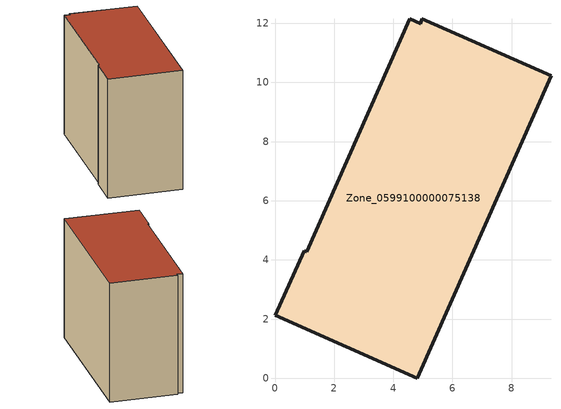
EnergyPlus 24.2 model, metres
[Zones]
Zone_0599100000075138
 floor ground (C_G): 0,2.13 0.99,4.3 1.07,4.28 4.56,12.15 4.92,11.99 4.97,12.15 9.33,10.22 4.81,0 z0
 wall outside (C_F): 0.99,4.3 0,2.13 4.81,0 9.33,10.22 4.97,12.15 4.92,11.99 4.56,12.15 1.07,4.28 0.99,4.3 z0:8.77
 roof outside (C_R): 4.97,12.15 4.92,11.99 4.56,12.15 1.07,4.28 0.99,4.3 0,2.13 4.81,0 9.33,10.22 z8.77
[BUILDING]
Pand.0599100000075138: North Axis=0; Terrain=City; Loads Convergence Tolerance Value=0.04; Temperature Convergence Tolerance Value=0.4; Solar Distribution=FullExterior; Maximum Number of Warmup Days=25; Minimum Number of Warmup Days=1
[Site:Location]
Rotterdam.The.Hague.AP_ZH_NLD Design_Conditions: Latitude=51.96; Longitude=4.45; Time Zone=1; Elevation=-4.5
[SITE:GROUNDTEMPERATURE:BUILDINGSURFACE]
18, 18, 18, 18, 18, 18, 18, 18, 18, 18, 18, 18
[MATERIAL] Thermal Absorptance=0.9; Solar Absorptance=0.7; Visible Absorptance=0.7
Name | Roughness | Thickness | Conductivity | Density | Specific Heat
G.TI.1975-1991 | MediumSmooth | 0.15 | 0.288461 | 540 | 1210
F.TI.1975-1991 | Rough | 0.3 | 0.230769 | 1920 | 840
R.TI.1975-1991 | MediumRough | 0.2 | 0.153846 | 1500 | 1000
[CONSTRUCTION]
C_G: G.TI.1975-1991
C_F: F.TI.1975-1991
C_R: R.TI.1975-1991
[ZONE]
Zone_0599100000075138: Type=1; Multiplier=1; Ceiling Height=Autocalculate; Volume=Autocalculate; Floor Area=autocalculate; Part of Total Floor Area=Yes
[ZONEINFILTRATION:DESIGNFLOWRATE]
Infil_Zone_0599100000075138: Zone or ZoneList or Space or SpaceList=Zone_0599100000075138; Schedule=AlwaysOn; Design Flow Rate Calculation Method=Flow/Area; Flow Rate per Floor Area=0.003; Constant Term Coefficient=1; Temperature Term Coefficient=0; Velocity Term Coefficient=0; Velocity Squared Term Coefficient=0
[HVACTEMPLATE:ZONE:IDEALLOADSAIRSYSTEM]
Zone_0599100000075138: Maximum Heating Supply Air Temperature=50; Minimum Cooling Supply Air Temperature=13; Maximum Heating Supply Air Humidity Ratio=0.0156; Minimum Cooling Supply Air Humidity Ratio=0.0077; Heating Limit=NoLimit; Cooling Limit=NoLimit; Dehumidification Control Type=ConstantSensibleHeatRatio; Cooling Sensible Heat Ratio=0.7; Dehumidification Setpoint=60; Humidification Control Type=None; Humidification Setpoint=30; Outdoor Air Method=None; Outdoor Air Flow Rate per Person=0.00944; Outdoor Air Flow Rate per Zone Floor Area=0; Outdoor Air Flow Rate per Zone=0; Demand Controlled Ventilation Type=None; Outdoor Air Economizer Type=NoEconomizer; Heat Recovery Type=None; Sensible Heat Recovery Effectiveness=0.7; Latent Heat Recovery Effectiveness=0.65
[ZONECONTROL:THERMOSTAT]
ThermostatControl_Zone_0599100000075138: Zone or ZoneList=Zone_0599100000075138; Control Type Schedule=DualSetpointControlType; Control 1=Thermostat_Zone_0599100000075138; Temperature Difference Between Cutout And Setpoint=0
[THERMOSTATSETPOINT:DUALSETPOINT]
Thermostat_Zone_0599100000075138: Heating Setpoint Temperature Schedule=HeatingSetpoint_Zone_0599100000075138; Cooling Setpoint Temperature Schedule=CoolingSetpoint_Zone_0599100000075138
[SCHEDULE:COMPACT]
HeatingSetpoint_Zone_0599100000075138: Through: 12/31, For: AllDays, Until: 24:00, 21
CoolingSetpoint_Zone_0599100000075138: Through: 12/31, For: AllDays, Until: 24:00, 24
DualSetpointControlType: Through: 12/31, For: AllDays, Until: 24:00, 4
AlwaysOn: Through: 12/31, For: AllDays, Until: 24:00, 1
